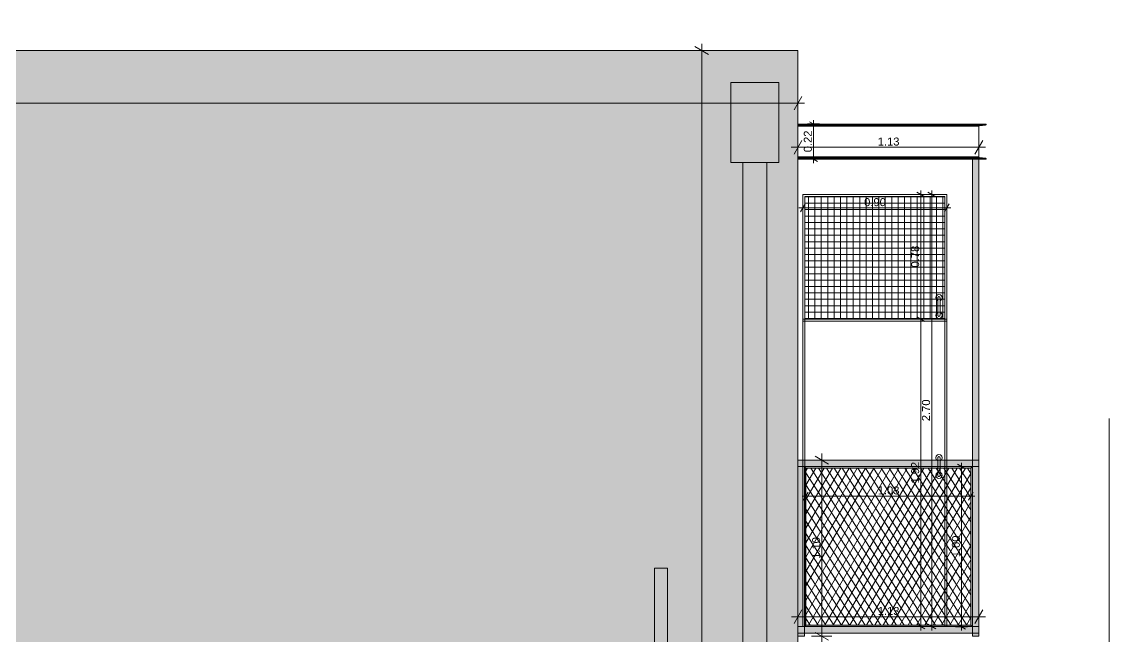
# Model space of a CAD drawing. Header units: millimetres. Extents: x 475616349 to 476941521, y 4620115302 to 4621446928.
# Drawn here: x 476674379 to 476681173, y 4620482381 to 4620486220 of the extents above; entities that cross this region are included whole.
import ezdxf

# ---------------------------------------------------------------- set-up
doc = ezdxf.new("R2010")
doc.units = ezdxf.units.MM
doc.header["$MEASUREMENT"] = 0
for name, color, linetype, lineweight in [('0_Pen_No__250_Pen_No__255', 255, 'Continuous', 0), ('0_Pen_No__250_Pen_No__7', 7, 'Continuous', 0), ('New_2D Drafting - General_Pen_No__250', 7, 'Continuous', 0), ('New_2D Drafting - General_Pen_No__30_Pen_No__9_Pen_No__9_Pen_No__255', 255, 'Continuous', 0), ('New_2D Drafting - General_Pen_No__30_Pen_No__9_Pen_No__9_Pen_No__7', 7, 'Continuous', 0), ('New_2D Drafting - General_Pen_No__4', 7, 'Continuous', 0), ('New_2D Drafting - General_Pen_No__7', 7, 'Continuous', 0), ('New_Structural - Bearing_Pen_No__250', 7, 'Continuous', 0), ('New_Structural - Bearing_Pen_No__6', 6, 'Continuous', 0), ('New_zoma_Pen_No__4', 7, 'Continuous', 0), ('New_zoma_Pen_No__5', 5, 'Continuous', 0), ('New_zoma_Pen_No__7', 7, 'Continuous', 0), ('Structural - Bearing_Pen_No__7', 7, 'Continuous', 0), ('zoma_Pen_No__142', 142, 'Continuous', 0)]:
    doc.layers.add(name, color=color, linetype=linetype, lineweight=lineweight)
doc.layers.add('New_2D Drafting - General_Pen_No__254', color=7, linetype='Continuous', lineweight=0, true_color=0xcccccc)
doc.layers.add('New_2D Drafting - General_Pen_No__30_Pen_No__9_Pen_No__9_Pen_No__254', color=7, linetype='Continuous', lineweight=0, true_color=0xcccccc)
doc.layers.add('New_zoma', color=7, linetype='Continuous')
doc.layers.add('zoma', color=7, linetype='Continuous')
doc.styles.add('GENERATED_STYLE_1', font='arial.ttf')
doc.styles.add('GENERATED_STYLE_2', font='arial.ttf')
doc.dimstyles.new('GENERATED_STYLE__1', dxfattribs={"dimtxt": 200, "dimasz": 64.421331, "dimexe": 0.18, "dimexo": 3, "dimgap": 0.09, "dimtad": 1, "dimtih": 1, "dimtoh": 1, "dimlfac": 0.001, "dimzin": 0, "dimdsep": 46, "dimtxsty": 'GENERATED_STYLE_2', "dimblk": 'ARROWHEAD_2', "dimblk1": 'ARROWHEAD_2', "dimblk2": 'ARROWHEAD_2', "dimcen": 0.09, "dimclrd": 142, "dimclre": 142, "dimclrt": 142, "dimadec": 0, "dimazin": 0, "dimtfac": 1, "dimtdec": 4, "dimtmove": 0, "dimatfit": 3, "dimfxl": 1, "dimtolj": 1, "dimtzin": 0, "dimarcsym": 0})
doc.dimstyles.new('GENERATED_STYLE__18', dxfattribs={"dimtxt": 100, "dimasz": 64.421331, "dimexe": 0.18, "dimexo": 3, "dimgap": 0.09, "dimtad": 1, "dimtih": 1, "dimtoh": 1, "dimlfac": 0.001, "dimzin": 0, "dimdsep": 46, "dimtxsty": 'GENERATED_STYLE_1', "dimblk": 'ARROWHEAD_2', "dimblk1": 'ARROWHEAD_2', "dimblk2": 'ARROWHEAD_2', "dimcen": 0.09, "dimclrd": 7, "dimclre": 7, "dimclrt": 7, "dimadec": 0, "dimazin": 0, "dimtfac": 1, "dimtdec": 4, "dimtmove": 0, "dimatfit": 3, "dimfxl": 1, "dimtolj": 1, "dimtzin": 0, "dimarcsym": 0})
doc.dimstyles.new('GENERATED_STYLE__19', dxfattribs={"dimtxt": 100, "dimasz": 64.421331, "dimexe": 0.18, "dimexo": 3, "dimgap": 0.09, "dimtad": 1, "dimlfac": 0.001, "dimzin": 0, "dimdsep": 46, "dimtxsty": 'GENERATED_STYLE_1', "dimblk": 'ARROWHEAD_2', "dimblk1": 'ARROWHEAD_2', "dimblk2": 'ARROWHEAD_2', "dimcen": 0.09, "dimclrd": 7, "dimclre": 7, "dimclrt": 7, "dimadec": 0, "dimazin": 0, "dimtfac": 1, "dimtdec": 4, "dimtmove": 0, "dimatfit": 3, "dimfxl": 1, "dimtolj": 1, "dimtzin": 0, "dimarcsym": 0})
doc.dimstyles.new('GENERATED_STYLE__20', dxfattribs={"dimtxt": 50, "dimasz": 38, "dimexe": 0.18, "dimexo": 3, "dimgap": 0.09, "dimtad": 1, "dimlfac": 0.001, "dimzin": 0, "dimdsep": 46, "dimtxsty": 'GENERATED_STYLE_1', "dimblk": 'ARROWHEAD_2', "dimblk1": 'ARROWHEAD_2', "dimblk2": 'ARROWHEAD_2', "dimcen": 0.09, "dimclrd": 7, "dimclre": 7, "dimclrt": 7, "dimadec": 0, "dimazin": 0, "dimtfac": 1, "dimtdec": 4, "dimtmove": 0, "dimatfit": 3, "dimfxl": 1, "dimtolj": 1, "dimtzin": 0, "dimarcsym": 0})
doc.dimstyles.new('GENERATED_STYLE__22', dxfattribs={"dimtxt": 50, "dimasz": 64.421331, "dimexe": 0.18, "dimexo": 3, "dimgap": 0.09, "dimtad": 1, "dimtih": 1, "dimtoh": 1, "dimlfac": 0.001, "dimzin": 0, "dimdsep": 46, "dimtxsty": 'GENERATED_STYLE_1', "dimblk": 'ARROWHEAD_2', "dimblk1": 'ARROWHEAD_2', "dimblk2": 'ARROWHEAD_2', "dimcen": 0.09, "dimclrd": 7, "dimclre": 7, "dimclrt": 7, "dimadec": 0, "dimazin": 0, "dimtfac": 1, "dimtdec": 4, "dimtmove": 0, "dimatfit": 3, "dimfxl": 1, "dimtolj": 1, "dimtzin": 0, "dimarcsym": 0})
doc.dimstyles.new('GENERATED_STYLE__23', dxfattribs={"dimtxt": 30.000001, "dimasz": 64.421331, "dimexe": 0.18, "dimexo": 3, "dimgap": 0.09, "dimtad": 1, "dimtih": 1, "dimtoh": 1, "dimlfac": 0.001, "dimzin": 0, "dimdsep": 46, "dimtxsty": 'GENERATED_STYLE_1', "dimblk": 'ARROWHEAD_2', "dimblk1": 'ARROWHEAD_2', "dimblk2": 'ARROWHEAD_2', "dimcen": 0.09, "dimclrd": 5, "dimclre": 5, "dimclrt": 5, "dimadec": 0, "dimazin": 0, "dimtfac": 1, "dimtdec": 4, "dimtmove": 0, "dimatfit": 3, "dimfxl": 1, "dimtolj": 1, "dimtzin": 0, "dimarcsym": 0})
doc.dimstyles.new('GENERATED_STYLE__24', dxfattribs={"dimtxt": 50, "dimasz": 64.421331, "dimexe": 0.18, "dimexo": 3, "dimgap": 0.09, "dimtad": 1, "dimlfac": 0.001, "dimzin": 0, "dimdsep": 46, "dimtxsty": 'GENERATED_STYLE_1', "dimblk": 'ARROWHEAD_2', "dimblk1": 'ARROWHEAD_2', "dimblk2": 'ARROWHEAD_2', "dimcen": 0.09, "dimclrd": 7, "dimclre": 7, "dimclrt": 7, "dimadec": 0, "dimazin": 0, "dimtfac": 1, "dimtdec": 4, "dimtmove": 0, "dimatfit": 3, "dimfxl": 1, "dimtolj": 1, "dimtzin": 0, "dimarcsym": 0})
doc.dimstyles.new('GENERATED_STYLE__26', dxfattribs={"dimtxt": 50, "dimasz": 38, "dimexe": 0.18, "dimexo": 3, "dimgap": 0.09, "dimtad": 1, "dimtih": 1, "dimtoh": 1, "dimlfac": 0.001, "dimzin": 0, "dimdsep": 46, "dimtxsty": 'GENERATED_STYLE_1', "dimblk": 'ARROWHEAD_2', "dimblk1": 'ARROWHEAD_2', "dimblk2": 'ARROWHEAD_2', "dimcen": 0.09, "dimclrd": 7, "dimclre": 7, "dimclrt": 7, "dimadec": 0, "dimazin": 0, "dimtfac": 1, "dimtdec": 4, "dimtmove": 0, "dimatfit": 3, "dimfxl": 1, "dimtolj": 1, "dimtzin": 0, "dimarcsym": 0})

# ---------------------------------------------------------------- blocks, each defined once
blk = doc.blocks.new('*D191', base_point=(476577134.1, 4620325125.7))
at = {"layer": 'zoma_Pen_No__142', "color": 142, "linetype": 'Continuous', "lineweight": 0, "transparency": 16777216}
for p, q in [((476678733.9, 4620468749), (476678782.9, 4620468833.8)), ((476678758.4, 4620468855), (476678758.4, 4620468727.8)), ((476679133.9, 4620468749), (476679182.9, 4620468833.8)), ((476679158.4, 4620468855), (476679158.4, 4620468727.8)), ((476679158.4, 4620468791.4), (476678758.4, 4620468791.4)), ((476679199.8, 4620468791.4), (476679158.4, 4620468791.4))]:
    blk.add_line(p, q, dxfattribs=at)
at = {"layer": 'zoma_Pen_No__142', "color": 142, "lineweight": 0, "transparency": 16777216, "insert": (476679182.9, 4620468831.4), "char_height": 200, "attachment_point": 7, "style": 'GENERATED_STYLE_2'}
blk.add_mtext('\\A1;{\\pql;\\fArial CYR|b0|i0|c204|p34;0.40}', dxfattribs=at)
blk = doc.blocks.new('ARROWHEAD_2')
at = {"color": 0, "linetype": 'Continuous', "lineweight": 0}
for p, q in [((0, 0), (-1, 0)), ((-0.38, -0.66), (0.38, 0.66))]:
    blk.add_line(p, q, dxfattribs=at)
blk = doc.blocks.new('*D192', base_point=(476577134.1, 4620325125.7))
at = {"layer": 'zoma_Pen_No__142', "color": 142, "linetype": 'Continuous', "lineweight": 0, "transparency": 16777216}
for p, q in [((476672234.1, 4620468749), (476672283, 4620468833.8)), ((476672258.5, 4620468855), (476672258.5, 4620468727.8)), ((476678733.9, 4620468749), (476678782.9, 4620468833.8)), ((476678758.4, 4620468855), (476678758.4, 4620468727.8)), ((476678758.4, 4620468791.4), (476672258.5, 4620468791.4))]:
    blk.add_line(p, q, dxfattribs=at)
at = {"layer": 'zoma_Pen_No__142', "color": 142, "lineweight": 0, "transparency": 16777216, "char_height": 200, "attachment_point": 7, "style": 'GENERATED_STYLE_2'}
for s, insert in [('\\A1;{\\pql;\\fArial CYR|b0|i0|c204|p34;0.40}', (476672283, 4620468831.4)), ('\\A1;{\\pql;\\fArial CYR|b0|i0|c204|p34;6.50}', (476675242.4, 4620468831.4))]:
    blk.add_mtext(s, dxfattribs=dict(at, insert=insert))
blk = doc.blocks.new('*D1093', base_point=(476577134.1, 4620325125.7))
at = {"layer": 'New_zoma_Pen_No__4', "color": 7, "linetype": 'Continuous', "lineweight": 0, "transparency": 16777216}
for p, q in [((476678669.2, 4620486016), (476678584.5, 4620486064.9)), ((476678626.9, 4620486040.5), (476678626.9, 4620486081.9)), ((476678690.4, 4620486040.5), (476678563.3, 4620486040.5)), ((476678626.9, 4620472840.9), (476678626.9, 4620486040.5)), ((476678690.4, 4620472840.9), (476678563.3, 4620472840.9)), ((476678584.5, 4620472865.3), (476678669.2, 4620472816.4))]:
    blk.add_line(p, q, dxfattribs=at)
at = {"layer": 'New_zoma_Pen_No__7', "color": 7, "lineweight": 0, "transparency": 16777216, "insert": (476678606.9, 4620479269.7), "char_height": 100, "attachment_point": 7, "rotation": 90, "style": 'GENERATED_STYLE_1'}
blk.add_mtext('\\A1;{\\pql;\\fArial|b0|i0|c0|p34;13.20}', dxfattribs=at)
blk = doc.blocks.new('*D1094', base_point=(476577134.1, 4620325125.7))
at = {"layer": 'New_zoma_Pen_No__4', "color": 7, "linetype": 'Continuous', "lineweight": 0, "transparency": 16777216}
for p, q in [((476661412.8, 4620485753.3), (476661363.9, 4620485668.6)), ((476661388.3, 4620485647.4), (476661388.3, 4620485774.5)), ((476679203.9, 4620485668.6), (476679252.9, 4620485753.3)), ((476679228.4, 4620485647.4), (476679228.4, 4620485774.5)), ((476661346.9, 4620485711), (476661388.3, 4620485711)), ((476661388.3, 4620485711), (476679228.4, 4620485711)), ((476679228.4, 4620485711), (476679269.8, 4620485711))]:
    blk.add_line(p, q, dxfattribs=at)
at = {"layer": 'New_zoma_Pen_No__7', "color": 7, "lineweight": 0, "transparency": 16777216, "insert": (476670137.4, 4620485731), "char_height": 100, "attachment_point": 7, "style": 'GENERATED_STYLE_1'}
blk.add_mtext('\\A1;{\\pql;\\fArial|b0|i0|c0|p34;17.84}', dxfattribs=at)
blk = doc.blocks.new('*D1095', base_point=(476577134.1, 4620325125.7))
at = {"layer": 'New_zoma_Pen_No__4', "color": 7, "linetype": 'Continuous', "lineweight": 0, "transparency": 16777216}
for p, q in [((476679252.9, 4620485477.9), (476679203.9, 4620485393.1)), ((476679228.4, 4620485371.9), (476679228.4, 4620485499)), ((476680333.7, 4620485393.1), (476680382.6, 4620485477.9)), ((476680358.2, 4620485371.9), (476680358.2, 4620485499)), ((476679186.9, 4620485435.5), (476679228.4, 4620485435.5)), ((476679228.4, 4620485435.5), (476680358.2, 4620485435.5)), ((476680358.2, 4620485435.5), (476680399.6, 4620485435.5))]:
    blk.add_line(p, q, dxfattribs=at)
at = {"layer": 'New_zoma_Pen_No__7', "color": 7, "lineweight": 0, "transparency": 16777216, "insert": (476679726.8, 4620485445.5), "char_height": 50, "attachment_point": 7, "style": 'GENERATED_STYLE_1'}
blk.add_mtext('\\A1;{\\pql;\\fArial|b0|i0|c0|p34;1.13}', dxfattribs=at)
blk = doc.blocks.new('*D1096', base_point=(476577134.1, 4620325125.7))
at = {"layer": 'New_zoma_Pen_No__4', "color": 7, "linetype": 'Continuous', "lineweight": 0, "transparency": 16777216}
for p, q in [((476679253, 4620480375.4), (476679204.1, 4620480290.6)), ((476679228.5, 4620480269.4), (476679228.5, 4620480396.5)), ((476680333.7, 4620480290.6), (476680382.6, 4620480375.4)), ((476680358.2, 4620480269.4), (476680358.2, 4620480396.5)), ((476679187.1, 4620480333), (476679228.5, 4620480333)), ((476679228.5, 4620480333), (476680358.2, 4620480333)), ((476680358.2, 4620480333), (476680399.6, 4620480333))]:
    blk.add_line(p, q, dxfattribs=at)
at = {"layer": 'New_zoma_Pen_No__7', "color": 7, "lineweight": 0, "transparency": 16777216, "insert": (476679660.3, 4620480353), "char_height": 100, "attachment_point": 7, "style": 'GENERATED_STYLE_1'}
blk.add_mtext('\\A1;{\\pql;\\fArial|b0|i0|c0|p34;1.13}', dxfattribs=at)
blk = doc.blocks.new('*D1097', base_point=(476577134.1, 4620325125.7))
at = {"layer": 'New_zoma_Pen_No__5', "color": 5, "linetype": 'Continuous', "lineweight": 0, "transparency": 16777216}
for p, q in [((476679253, 4620477175.4), (476679204.1, 4620477090.6)), ((476679228.5, 4620477069.4), (476679228.5, 4620477196.5)), ((476680333.7, 4620477090.6), (476680382.6, 4620477175.4)), ((476680358.2, 4620477069.4), (476680358.2, 4620477196.5)), ((476679187.1, 4620477133), (476679228.5, 4620477133)), ((476679228.5, 4620477133), (476680358.2, 4620477133)), ((476680358.2, 4620477133), (476680399.6, 4620477133))]:
    blk.add_line(p, q, dxfattribs=at)
at = {"layer": 'New_zoma_Pen_No__5', "color": 5, "lineweight": 0, "transparency": 16777216, "insert": (476679753.4, 4620477139), "char_height": 30, "attachment_point": 7, "style": 'GENERATED_STYLE_1'}
blk.add_mtext('\\A1;{\\pql;\\fArial|b0|i0|c0|p34;1.13}', dxfattribs=at)
blk = doc.blocks.new('*D1145', base_point=(476577134.1, 4620325125.7))
at = {"layer": 'New_zoma_Pen_No__4', "color": 7, "linetype": 'Continuous', "lineweight": 0, "transparency": 16777216}
for p, q in [((476679233.9, 4620485057), (476679258.4, 4620485057)), ((476679272.8, 4620485082), (476679243.9, 4620485032)), ((476679258.4, 4620485019.5), (476679258.4, 4620485094.5)), ((476679258.4, 4620485057), (476680158.4, 4620485057)), ((476680143.9, 4620485032), (476680172.8, 4620485082)), ((476680158.4, 4620485019.5), (476680158.4, 4620485094.5)), ((476680158.4, 4620485057), (476680182.8, 4620485057))]:
    blk.add_line(p, q, dxfattribs=at)
at = {"layer": 'New_zoma_Pen_No__7', "color": 7, "lineweight": 0, "transparency": 16777216, "insert": (476679641.9, 4620485067), "char_height": 50, "attachment_point": 7, "style": 'GENERATED_STYLE_1'}
blk.add_mtext('\\A1;{\\pql;\\fArial|b0|i0|c0|p34;0.90}', dxfattribs=at)
blk = doc.blocks.new('*D1146', base_point=(476577134.1, 4620325125.7))
at = {"layer": 'New_zoma_Pen_No__4', "color": 7, "linetype": 'Continuous', "lineweight": 0, "transparency": 16777216}
for p, q in [((476680101.7, 4620485140.9), (476680026.7, 4620485140.9)), ((476680089.2, 4620485126.4), (476680039.2, 4620485155.3)), ((476680064.2, 4620485140.9), (476680064.2, 4620485165.3)), ((476680064.2, 4620482440.9), (476680064.2, 4620485140.9)), ((476680039.2, 4620482455.3), (476680089.2, 4620482426.4)), ((476680101.7, 4620482440.9), (476680026.7, 4620482440.9)), ((476680064.2, 4620482416.4), (476680064.2, 4620482440.9))]:
    blk.add_line(p, q, dxfattribs=at)
at = {"layer": 'New_zoma_Pen_No__7', "color": 7, "lineweight": 0, "transparency": 16777216, "insert": (476680054.2, 4620483724.3), "char_height": 50, "attachment_point": 7, "rotation": 90, "style": 'GENERATED_STYLE_1'}
blk.add_mtext('\\A1;{\\pql;\\fArial|b0|i0|c0|p34;2.70}', dxfattribs=at)
blk = doc.blocks.new('*D1147', base_point=(476577134.1, 4620325125.7))
at = {"layer": 'New_zoma_Pen_No__4', "color": 7, "linetype": 'Continuous', "lineweight": 0, "transparency": 16777216}
for p, q in [((476680033.8, 4620484360.9), (476679958.8, 4620484360.9)), ((476679971.3, 4620484375.3), (476680021.3, 4620484346.4)), ((476679996.3, 4620482440.9), (476679996.3, 4620484360.9)), ((476679971.3, 4620482455.3), (476680021.3, 4620482426.4)), ((476680033.8, 4620482440.9), (476679958.8, 4620482440.9)), ((476679996.3, 4620482416.4), (476679996.3, 4620482440.9))]:
    blk.add_line(p, q, dxfattribs=at)
at = {"layer": 'New_zoma_Pen_No__7', "color": 7, "lineweight": 0, "transparency": 16777216, "insert": (476679986.3, 4620483334.3), "char_height": 50, "attachment_point": 7, "rotation": 90, "style": 'GENERATED_STYLE_1'}
blk.add_mtext('\\A1;{\\pql;\\fArial|b0|i0|c0|p34;1.92}', dxfattribs=at)
blk = doc.blocks.new('*D1148', base_point=(476577134.1, 4620325125.7))
at = {"layer": 'New_zoma_Pen_No__4', "color": 7, "linetype": 'Continuous', "lineweight": 0, "transparency": 16777216}
for p, q in [((476680033.8, 4620485140.9), (476679958.8, 4620485140.9)), ((476680021.3, 4620485126.4), (476679971.3, 4620485155.3)), ((476679996.3, 4620485140.9), (476679996.3, 4620485165.3)), ((476679996.3, 4620484360.9), (476679996.3, 4620485140.9)), ((476680033.8, 4620484360.9), (476679958.8, 4620484360.9)), ((476679971.3, 4620484375.3), (476680021.3, 4620484346.4))]:
    blk.add_line(p, q, dxfattribs=at)
at = {"layer": 'New_zoma_Pen_No__7', "color": 7, "lineweight": 0, "transparency": 16777216, "insert": (476679986.3, 4620484684.3), "char_height": 50, "attachment_point": 7, "rotation": 90, "style": 'GENERATED_STYLE_1'}
blk.add_mtext('\\A1;{\\pql;\\fArial|b0|i0|c0|p34;0.78}', dxfattribs=at)
blk = doc.blocks.new('*D1149', base_point=(476577134.1, 4620325125.7))
at = {"layer": 'New_zoma_Pen_No__4', "color": 7, "linetype": 'Continuous', "lineweight": 0, "transparency": 16777216}
for p, q in [((476679293, 4620483281.2), (476679264.1, 4620483231.2)), ((476679278.5, 4620483218.7), (476679278.5, 4620483293.7)), ((476680293.7, 4620483231.2), (476680322.6, 4620483281.2)), ((476680308.2, 4620483218.7), (476680308.2, 4620483293.7)), ((476679254.1, 4620483256.2), (476679278.5, 4620483256.2)), ((476679278.5, 4620483256.2), (476680308.2, 4620483256.2)), ((476680308.2, 4620483256.2), (476680332.6, 4620483256.2))]:
    blk.add_line(p, q, dxfattribs=at)
at = {"layer": 'New_zoma_Pen_No__7', "color": 7, "lineweight": 0, "transparency": 16777216, "insert": (476679726.8, 4620483266.2), "char_height": 50, "attachment_point": 7, "style": 'GENERATED_STYLE_1'}
blk.add_mtext('\\A1;{\\pql;\\fArial|b0|i0|c0|p34;1.03}', dxfattribs=at)
blk = doc.blocks.new('*D1150', base_point=(476577134.1, 4620325125.7))
at = {"layer": 'New_zoma_Pen_No__4', "color": 7, "linetype": 'Continuous', "lineweight": 0, "transparency": 16777216}
for p, q in [((476680213.3, 4620483440.5), (476680288.3, 4620483440.5)), ((476680275.8, 4620483426.1), (476680225.8, 4620483454.9)), ((476680250.8, 4620483440.5), (476680250.4, 4620482440.5)), ((476680250.8, 4620483464.9), (476680250.8, 4620483440.5)), ((476680225.4, 4620482454.9), (476680275.4, 4620482426.1)), ((476680212.9, 4620482440.5), (476680287.9, 4620482440.5)), ((476680250.4, 4620482440.5), (476680250.4, 4620482416))]:
    blk.add_line(p, q, dxfattribs=at)
at = {"layer": 'New_zoma_Pen_No__7', "color": 7, "lineweight": 0, "transparency": 16777216, "insert": (476680240.6, 4620482874), "char_height": 50, "attachment_point": 7, "rotation": 89.97886, "style": 'GENERATED_STYLE_1'}
blk.add_mtext('\\A1;{\\pql;\\fArial|b0|i0|c0|p34;1.00}', dxfattribs=at)
blk = doc.blocks.new('*D1151', base_point=(476577134.1, 4620325125.7))
at = {"layer": 'New_zoma_Pen_No__4', "color": 7, "linetype": 'Continuous', "lineweight": 0, "transparency": 16777216}
for p, q in [((476679363.2, 4620485580.9), (476679288.2, 4620485580.9)), ((476679350.7, 4620485566.4), (476679300.7, 4620485595.3)), ((476679325.7, 4620485580.9), (476679325.7, 4620485605.3)), ((476679325.7, 4620485360.9), (476679325.7, 4620485580.9)), ((476679300.7, 4620485375.3), (476679350.7, 4620485346.4)), ((476679363.2, 4620485360.9), (476679288.2, 4620485360.9)), ((476679325.7, 4620485336.4), (476679325.7, 4620485360.9))]:
    blk.add_line(p, q, dxfattribs=at)
at = {"layer": 'New_zoma_Pen_No__7', "color": 7, "lineweight": 0, "transparency": 16777216, "insert": (476679315.7, 4620485404.3), "char_height": 50, "attachment_point": 7, "rotation": 90, "style": 'GENERATED_STYLE_1'}
blk.add_mtext('\\A1;{\\pql;\\fArial|b0|i0|c0|p34;0.22}', dxfattribs=at)
blk = doc.blocks.new('*D1152', base_point=(476577134.1, 4620325125.7))
at = {"layer": 'New_zoma_Pen_No__4', "color": 7, "linetype": 'Continuous', "lineweight": 0, "transparency": 16777216}
for p, q in [((476679419.8, 4620482356.4), (476679335.1, 4620482405.3)), ((476679377.4, 4620482380.9), (476679377.4, 4620482422.3)), ((476679441, 4620482380.9), (476679313.9, 4620482380.9)), ((476679377.4, 4620482160.9), (476679377.4, 4620482380.9)), ((476679335.1, 4620482185.3), (476679419.8, 4620482136.4)), ((476679441, 4620482160.9), (476679313.9, 4620482160.9)), ((476679377.4, 4620482119.4), (476679377.4, 4620482160.9))]:
    blk.add_line(p, q, dxfattribs=at)
at = {"layer": 'New_zoma_Pen_No__7', "color": 7, "lineweight": 0, "transparency": 16777216, "insert": (476679367.4, 4620482204.3), "char_height": 50, "attachment_point": 7, "rotation": 90, "style": 'GENERATED_STYLE_1'}
blk.add_mtext('\\A1;{\\pql;\\fArial|b0|i0|c0|p34;0.22}', dxfattribs=at)
blk = doc.blocks.new('*D2261', base_point=(476577134.1, 4620325125.7))
at = {"layer": 'New_zoma_Pen_No__4', "color": 7, "linetype": 'Continuous', "lineweight": 0, "transparency": 16777216}
for p, q in [((476679441, 4620483480.9), (476679313.9, 4620483480.9)), ((476679419.8, 4620483456.4), (476679335.1, 4620483505.3)), ((476679377.4, 4620483480.9), (476679377.4, 4620483522.3)), ((476679377.4, 4620482380.9), (476679377.4, 4620483480.9)), ((476679335.1, 4620482405.3), (476679419.8, 4620482356.4)), ((476679441, 4620482380.9), (476679313.9, 4620482380.9)), ((476679377.4, 4620482339.4), (476679377.4, 4620482380.9))]:
    blk.add_line(p, q, dxfattribs=at)
at = {"layer": 'New_zoma_Pen_No__7', "color": 7, "lineweight": 0, "transparency": 16777216, "insert": (476679367.4, 4620482864.3), "char_height": 50, "attachment_point": 7, "rotation": 90, "style": 'GENERATED_STYLE_1'}
blk.add_mtext('\\A1;{\\pql;\\fArial|b0|i0|c0|p34;1.10}', dxfattribs=at)
blk = doc.blocks.new('*D2262', base_point=(476577134.1, 4620325125.7))
at = {"layer": 'New_zoma_Pen_No__4', "color": 7, "linetype": 'Continuous', "lineweight": 0, "transparency": 16777216}
for p, q in [((476679253, 4620482545.4), (476679204.1, 4620482460.7)), ((476679228.5, 4620482439.5), (476679228.5, 4620482566.6)), ((476680333.7, 4620482460.7), (476680382.6, 4620482545.4)), ((476680358.2, 4620482439.5), (476680358.2, 4620482566.6)), ((476679187.1, 4620482503), (476679228.5, 4620482503)), ((476679228.5, 4620482503), (476680358.2, 4620482503)), ((476680358.2, 4620482503), (476680399.6, 4620482503))]:
    blk.add_line(p, q, dxfattribs=at)
at = {"layer": 'New_zoma_Pen_No__7', "color": 7, "lineweight": 0, "transparency": 16777216, "insert": (476679726.8, 4620482513), "char_height": 50, "attachment_point": 7, "style": 'GENERATED_STYLE_1'}
blk.add_mtext('\\A1;{\\pql;\\fArial|b0|i0|c0|p34;1.13}', dxfattribs=at)

msp = doc.modelspace()

# ---------------------------------------------------------------- hatches: boundary and pattern name
at = {"layer": '0_Pen_No__250_Pen_No__255', "linetype": 'Continuous', "lineweight": 0, "true_color": 0x3f3f3f}
msp.add_hatch(color=250, dxfattribs=at).paths.add_polyline_path([(476678413.19, 4620470653.436), (476678412.865, 4620482806.065), (476678332.865, 4620482806.065), (476678332.865, 4620482703.664), (476678332.865, 4620470653.436)])
at = {"layer": 'New_2D Drafting - General_Pen_No__254', "linetype": 'Continuous', "lineweight": 0, "true_color": 0xcccccc}
h = msp.add_hatch(dxfattribs=at)
h.set_pattern_fill('GRID_100X100', color=254, style=0, pattern_type=2)
h.set_pattern_definition([(0, (476577134.07, 4620325125.74), (0, 40), []), (90, (476577134.07, 4620325125.74), (-40, 0), [])])
h.paths.add_polyline_path([(476679270.382, 4620484360.86), (476680146.381, 4620484360.86), (476680146.381, 4620485128.859), (476679270.382, 4620485128.859)])
at = {"layer": 'New_2D Drafting - General_Pen_No__30_Pen_No__9_Pen_No__9_Pen_No__254', "linetype": 'Continuous', "lineweight": 0, "true_color": 0xcccccc}
h = msp.add_hatch(dxfattribs=at)
h.set_pattern_fill('BRICK___RUNNING_BOND', color=254, style=0, pattern_type=2)
h.set_pattern_definition([(180, (476668558.68, 4620481050.07), (0, 66.64), []), (90, (476668558.68, 4620481050.07), (244.8, 0), [66.64, -66.64]), (90, (476668436.28, 4620481116.7), (244.8, 0), [66.64, -66.64])])
h.paths.add_polyline_path([(476661388.326, 4620485580.856), (476661388.319, 4620475470.855), (476661458.723, 4620475470.855), (476661458.723, 4620472841.511), (476661463.277, 4620472840.855), (476679158.384, 4620472840.855), (476679228.383, 4620472840.855), (476679228.383, 4620476040.844), (476679228.383, 4620486040.451), (476661388.326, 4620486040.447)])
h.paths.add_polyline_path([(476670258.087, 4620478540.855), (476671858.52, 4620478540.855), (476671858.52, 4620476940.855), (476670258.087, 4620476940.855)], flags=0)
h.paths.add_polyline_path([(476670258.52, 4620483340.854), (476671858.52, 4620483340.854), (476671858.52, 4620484940.854), (476670258.52, 4620484940.854)], flags=0)
h.paths.add_polyline_path([(476671858.953, 4620480140.855), (476670258.52, 4620480140.855), (476670258.52, 4620481740.855), (476671858.953, 4620481740.855)], flags=0)
h.paths.add_polyline_path([(476671858.52, 4620473740.854), (476671858.52, 4620475340.855), (476670258.52, 4620475340.855), (476670258.52, 4620473740.854)], flags=0)
at = {"layer": 'New_2D Drafting - General_Pen_No__30_Pen_No__9_Pen_No__9_Pen_No__255', "linetype": 'Continuous', "lineweight": 0}
for points in [[(476678808.395, 4620485340.881), (476679108.395, 4620485340.881), (476679108.395, 4620485840.881), (476678808.395, 4620485840.881)], [(476679033.395, 4620470556.955), (476678883.395, 4620470578.571), (476678883.395, 4620485340.881), (476679033.395, 4620485340.881)], [(476680358.346, 4620485360.86), (476680358.347, 4620482440.859), (476680318.347, 4620482440.859), (476680318.346, 4620485360.86)], [(476679228.541, 4620483480.861), (476679228.541, 4620483440.861), (476680358.172, 4620483440.861), (476680358.172, 4620483480.861)], [(476679228.541, 4620482380.86), (476679268.547, 4620482380.86), (476679268.547, 4620483440.861), (476679228.541, 4620483440.861)], [(476679278.547, 4620482450.86), (476679268.547, 4620482440.86), (476679268.547, 4620483440.861), (476679278.547, 4620483430.861)], [(476679278.547, 4620483430.861), (476679268.547, 4620483440.861), (476680318.165, 4620483440.861), (476680308.165, 4620483430.861)], [(476680318.165, 4620482440.86), (476680308.165, 4620482450.86), (476680308.165, 4620483430.861), (476680318.165, 4620483440.861)], [(476680318.165, 4620482380.86), (476680358.172, 4620482380.86), (476680358.172, 4620483440.861), (476680318.165, 4620483440.861)], [(476679228.541, 4620482440.86), (476679228.541, 4620482400.86), (476680358.172, 4620482400.86), (476680358.172, 4620482440.86)], [(476679268.179, 4620482440.86), (476679278.179, 4620482450.86), (476680308.165, 4620482450.86), (476680318.165, 4620482440.86)]]:
    msp.add_hatch(color=255, dxfattribs=at).paths.add_polyline_path(points)
at = {"layer": 'New_2D Drafting - General_Pen_No__7', "linetype": 'Continuous', "lineweight": 0}
h = msp.add_hatch(dxfattribs=at)
h.set_pattern_fill('BATT_INSULATION', style=0, pattern_type=2)
h.set_pattern_definition([(60, (476577134.07, 4620325125.74), (-38.971143, 22.5), []), (122.833095, (476577134.07, 4620325125.74), (36.80608, 18.75), [])])
h.paths.add_polyline_path([(476680308.165, 4620483430.861), (476679278.547, 4620483430.861), (476679278.547, 4620482450.86), (476680308.165, 4620482450.86)])

# ---------------------------------------------------------------- linework, layer by layer
at = {"layer": '0_Pen_No__250_Pen_No__7', "color": 7, "linetype": 'Continuous', "lineweight": 0, "flags": 128}
msp.add_lwpolyline([(476678413.19, 4620470653.436), (476678412.865, 4620482806.065), (476678332.865, 4620482806.065), (476678332.865, 4620482703.664), (476678332.865, 4620470653.436)], close=True, dxfattribs=at)
at = {"layer": 'New_2D Drafting - General_Pen_No__250', "color": 7, "linetype": 'Continuous', "lineweight": 0, "flags": 128}
msp.add_lwpolyline([(476679270.382, 4620484360.86), (476680146.381, 4620484360.86), (476680146.381, 4620485128.859), (476679270.382, 4620485128.859)], close=True, dxfattribs=at)
at = {"layer": 'New_2D Drafting - General_Pen_No__30_Pen_No__9_Pen_No__9_Pen_No__7', "color": 7, "linetype": 'Continuous', "lineweight": 0, "flags": 128}
for points in [[(476661388.326, 4620485580.856), (476661388.319, 4620475470.855), (476661458.723, 4620475470.855), (476661458.723, 4620472841.511), (476661463.277, 4620472840.855), (476679158.384, 4620472840.855), (476679228.383, 4620472840.855), (476679228.383, 4620476040.844), (476679228.383, 4620486040.451), (476661388.326, 4620486040.447)], [(476678808.395, 4620485340.881), (476679108.395, 4620485340.881), (476679108.395, 4620485840.881), (476678808.395, 4620485840.881)], [(476679033.395, 4620470556.955), (476678883.395, 4620470578.571), (476678883.395, 4620485340.881), (476679033.395, 4620485340.881)], [(476680358.346, 4620485360.86), (476680358.347, 4620482440.859), (476680318.347, 4620482440.859), (476680318.346, 4620485360.86)], [(476679228.541, 4620483480.861), (476679228.541, 4620483440.861), (476680358.172, 4620483440.861), (476680358.172, 4620483480.861)], [(476679228.541, 4620482380.86), (476679268.547, 4620482380.86), (476679268.547, 4620483440.861), (476679228.541, 4620483440.861)], [(476679278.547, 4620482450.86), (476679268.547, 4620482440.86), (476679268.547, 4620483440.861), (476679278.547, 4620483430.861)], [(476679278.547, 4620483430.861), (476679268.547, 4620483440.861), (476680318.165, 4620483440.861), (476680308.165, 4620483430.861)], [(476680318.165, 4620482440.86), (476680308.165, 4620482450.86), (476680308.165, 4620483430.861), (476680318.165, 4620483440.861)], [(476680318.165, 4620482380.86), (476680358.172, 4620482380.86), (476680358.172, 4620483440.861), (476680318.165, 4620483440.861)], [(476679228.541, 4620482440.86), (476679228.541, 4620482400.86), (476680358.172, 4620482400.86), (476680358.172, 4620482440.86)], [(476679268.179, 4620482440.86), (476679278.179, 4620482450.86), (476680308.165, 4620482450.86), (476680318.165, 4620482440.86)]]:
    msp.add_lwpolyline(points, close=True, dxfattribs=at)
at = {"layer": 'New_2D Drafting - General_Pen_No__4', "color": 7, "linetype": 'Continuous', "lineweight": 0, "flags": 128}
msp.add_lwpolyline([(476680308.165, 4620483430.861), (476679278.547, 4620483430.861), (476679278.547, 4620482450.86), (476680308.165, 4620482450.86)], close=True, dxfattribs=at)
at = {"layer": 'New_Structural - Bearing_Pen_No__250', "color": 7, "linetype": 'Continuous', "lineweight": 0}
for p, q in [((476680158.381, 4620485140.859), (476679258.382, 4620485140.859)), ((476679258.382, 4620485140.859), (476679258.383, 4620484360.859)), ((476679270.382, 4620485128.859), (476679270.383, 4620484360.859)), ((476680146.381, 4620485128.859), (476679270.382, 4620485128.859)), ((476680146.381, 4620484360.859), (476680146.381, 4620485128.859)), ((476680158.381, 4620485140.859), (476680158.381, 4620484360.859)), ((476680092.131, 4620484505.859), (476680089.452, 4620484495.859)), ((476680089.452, 4620484495.859), (476680092.131, 4620484485.859)), ((476680099.452, 4620484513.18), (476680092.131, 4620484505.859)), ((476680109.452, 4620484515.859), (476680099.452, 4620484513.18)), ((476680103.39, 4620484499.359), (476680102.452, 4620484495.859)), ((476680102.452, 4620484495.859), (476680102.452, 4620484491.84)), ((476680102.452, 4620484491.84), (476680102.452, 4620484480.859)), ((476680105.952, 4620484501.921), (476680103.39, 4620484499.359)), ((476680109.452, 4620484502.859), (476680105.952, 4620484501.921)), ((476680119.452, 4620484513.18), (476680109.452, 4620484515.859)), ((476680112.952, 4620484501.921), (476680109.452, 4620484502.859)), ((476680115.514, 4620484499.359), (476680112.952, 4620484501.921)), ((476680116.452, 4620484495.859), (476680115.514, 4620484499.359)), ((476680116.452, 4620484495.859), (476680116.452, 4620484491.84)), ((476680116.452, 4620484491.84), (476680116.452, 4620484480.859)), ((476680126.772, 4620484505.859), (476680119.452, 4620484513.18)), ((476680129.452, 4620484495.859), (476680126.772, 4620484505.859)), ((476680126.772, 4620484485.859), (476680129.452, 4620484495.859)), ((476680092.131, 4620484485.859), (476680099.452, 4620484478.539)), ((476680099.452, 4620484478.539), (476680102.452, 4620484477.735)), ((476680102.452, 4620484480.859), (476680102.452, 4620484465.859)), ((476680102.452, 4620484415.859), (476680102.452, 4620484465.859)), ((476680116.452, 4620484480.859), (476680116.452, 4620484465.859)), ((476680116.452, 4620484477.735), (476680119.452, 4620484478.539)), ((476680116.452, 4620484415.859), (476680116.452, 4620484465.859)), ((476680119.452, 4620484478.539), (476680126.772, 4620484485.859)), ((476680158.381, 4620484360.859), (476679258.383, 4620484360.859)), ((476679258.383, 4620484360.859), (476679258.383, 4620482440.859)), ((476679270.383, 4620484360.859), (476679258.383, 4620484360.859)), ((476679270.383, 4620484360.859), (476679270.383, 4620482440.859)), ((476680092.131, 4620484395.859), (476680089.452, 4620484385.859)), ((476680089.452, 4620484385.859), (476680092.131, 4620484375.859)), ((476680099.452, 4620484403.18), (476680092.131, 4620484395.859)), ((476680092.131, 4620484375.859), (476680099.452, 4620484368.539)), ((476680102.452, 4620484403.984), (476680099.452, 4620484403.18)), ((476680099.452, 4620484368.539), (476680109.452, 4620484365.859)), ((476680102.452, 4620484400.859), (476680102.452, 4620484415.859)), ((476680102.452, 4620484389.879), (476680102.452, 4620484400.859)), ((476680102.452, 4620484385.859), (476680102.452, 4620484389.879)), ((476680102.452, 4620484385.859), (476680103.39, 4620484382.359)), ((476680103.39, 4620484382.359), (476680105.952, 4620484379.797)), ((476680105.952, 4620484379.797), (476680109.452, 4620484378.859)), ((476680109.452, 4620484378.859), (476680112.952, 4620484379.797)), ((476680109.452, 4620484365.859), (476680119.452, 4620484368.539)), ((476680112.952, 4620484379.797), (476680115.514, 4620484382.359)), ((476680115.514, 4620484382.359), (476680116.452, 4620484385.859)), ((476680116.452, 4620484400.859), (476680116.452, 4620484415.859)), ((476680119.452, 4620484403.18), (476680116.452, 4620484403.984)), ((476680116.452, 4620484389.879), (476680116.452, 4620484400.859)), ((476680116.452, 4620484385.859), (476680116.452, 4620484389.879)), ((476680126.773, 4620484395.859), (476680119.452, 4620484403.18)), ((476680119.452, 4620484368.539), (476680126.773, 4620484375.859)), ((476680129.452, 4620484385.859), (476680126.773, 4620484395.859)), ((476680126.773, 4620484375.859), (476680129.452, 4620484385.859)), ((476680146.382, 4620482440.859), (476680146.381, 4620484360.859)), ((476680158.381, 4620484360.859), (476680158.382, 4620482440.859)), ((476679258.383, 4620484348.859), (476680158.381, 4620484348.859)), ((476680089.452, 4620483495.859), (476680092.132, 4620483505.859)), ((476680092.132, 4620483485.859), (476680089.452, 4620483495.859)), ((476680092.132, 4620483505.859), (476680099.452, 4620483513.18)), ((476680099.452, 4620483478.539), (476680092.132, 4620483485.859)), ((476680099.452, 4620483513.18), (476680109.452, 4620483515.859)), ((476680102.452, 4620483477.735), (476680099.452, 4620483478.539)), ((476680102.452, 4620483495.859), (476680103.39, 4620483499.359)), ((476680102.452, 4620483495.859), (476680102.452, 4620483491.84)), ((476680102.452, 4620483491.84), (476680102.452, 4620483480.859)), ((476680102.452, 4620483480.859), (476680102.452, 4620483465.859)), ((476680103.39, 4620483499.359), (476680105.952, 4620483501.921)), ((476680105.952, 4620483501.921), (476680109.452, 4620483502.859)), ((476680109.452, 4620483515.859), (476680119.452, 4620483513.18)), ((476680109.452, 4620483502.859), (476680112.952, 4620483501.921)), ((476680112.952, 4620483501.921), (476680115.515, 4620483499.359)), ((476680115.515, 4620483499.359), (476680116.452, 4620483495.859)), ((476680116.452, 4620483495.859), (476680116.452, 4620483491.84)), ((476680116.452, 4620483491.84), (476680116.452, 4620483480.859)), ((476680116.452, 4620483480.859), (476680116.452, 4620483465.859)), ((476680119.452, 4620483478.539), (476680116.452, 4620483477.735)), ((476680119.452, 4620483513.18), (476680126.773, 4620483505.859)), ((476680126.773, 4620483485.859), (476680119.452, 4620483478.539)), ((476680126.773, 4620483505.859), (476680129.452, 4620483495.859)), ((476680129.452, 4620483495.859), (476680126.773, 4620483485.859)), ((476680099.452, 4620483403.18), (476680102.452, 4620483403.984)), ((476680102.452, 4620483415.859), (476680102.452, 4620483465.859)), ((476680102.452, 4620483400.859), (476680102.452, 4620483415.859)), ((476680116.452, 4620483415.859), (476680116.452, 4620483465.859)), ((476680116.452, 4620483400.859), (476680116.452, 4620483415.859)), ((476680116.452, 4620483403.984), (476680119.452, 4620483403.18)), ((476680089.452, 4620483385.859), (476680092.132, 4620483395.859)), ((476680092.132, 4620483375.859), (476680089.452, 4620483385.859)), ((476680092.132, 4620483395.859), (476680099.452, 4620483403.18)), ((476680099.452, 4620483368.539), (476680092.132, 4620483375.859)), ((476680109.452, 4620483365.859), (476680099.452, 4620483368.539)), ((476680102.452, 4620483389.878), (476680102.452, 4620483400.859)), ((476680102.452, 4620483385.859), (476680102.452, 4620483389.878)), ((476680103.39, 4620483382.359), (476680102.452, 4620483385.859)), ((476680105.952, 4620483379.797), (476680103.39, 4620483382.359)), ((476680109.452, 4620483378.859), (476680105.952, 4620483379.797)), ((476680112.952, 4620483379.797), (476680109.452, 4620483378.859)), ((476680119.452, 4620483368.539), (476680109.452, 4620483365.859)), ((476680115.515, 4620483382.359), (476680112.952, 4620483379.797)), ((476680116.452, 4620483385.859), (476680115.515, 4620483382.359)), ((476680116.452, 4620483389.878), (476680116.452, 4620483400.859)), ((476680116.452, 4620483385.859), (476680116.452, 4620483389.878)), ((476680119.452, 4620483403.18), (476680126.773, 4620483395.859)), ((476680126.773, 4620483375.859), (476680119.452, 4620483368.539)), ((476680126.773, 4620483395.859), (476680129.452, 4620483385.859)), ((476680129.452, 4620483385.859), (476680126.773, 4620483375.859)), ((476679390.251, 4620482440.859), (476679378.251, 4620482440.859))]:
    msp.add_line(p, q, dxfattribs=at)
at = {"layer": 'New_Structural - Bearing_Pen_No__6', "color": 6, "linetype": 'Continuous', "lineweight": 0}
msp.add_line((476681173.489, 4620470541.35), (476681173.489, 4620483741.35), dxfattribs=at)
at = {"layer": 'Structural - Bearing_Pen_No__7', "color": 7, "linetype": 'Continuous', "lineweight": 0}
for p, q in [((476679228.541, 4620485580.859), (476680404.498, 4620485580.859)), ((476679228.541, 4620485578.364), (476680404.498, 4620485578.364)), ((476680404.098, 4620485576.834), (476680404.498, 4620485578.364)), ((476680404.498, 4620485578.364), (476680404.498, 4620485580.859)), ((476679228.541, 4620485574.409), (476680400.035, 4620485574.409)), ((476679228.541, 4620485570.419), (476680362.634, 4620485570.419)), ((476679228.541, 4620485566.464), (476680358.172, 4620485566.464)), ((476680358.172, 4620485566.464), (476680358.571, 4620485567.995)), ((476680358.172, 4620485375.255), (476680358.172, 4620485566.464)), ((476680358.571, 4620485567.995), (476680359.709, 4620485569.293)), ((476680359.709, 4620485569.293), (476680361.412, 4620485570.16)), ((476680361.412, 4620485570.16), (476680362.634, 4620485570.419)), ((476680362.634, 4620485570.419), (476680400.035, 4620485574.409)), ((476680400.035, 4620485574.409), (476680401.257, 4620485574.669)), ((476680401.257, 4620485574.669), (476680402.96, 4620485575.536)), ((476680402.96, 4620485575.536), (476680404.098, 4620485576.834)), ((476679228.541, 4620485375.254), (476680358.172, 4620485375.255)), ((476680358.571, 4620485373.724), (476680358.172, 4620485375.255)), ((476679228.541, 4620485371.299), (476680362.634, 4620485371.3)), ((476679228.541, 4620485367.309), (476680400.035, 4620485367.31)), ((476679228.541, 4620485363.354), (476680404.498, 4620485363.355)), ((476679228.541, 4620485360.859), (476680404.498, 4620485360.86)), ((476680359.709, 4620485372.426), (476680358.571, 4620485373.724)), ((476680361.412, 4620485371.559), (476680359.709, 4620485372.426)), ((476680362.634, 4620485371.3), (476680361.412, 4620485371.559)), ((476680400.035, 4620485367.31), (476680362.634, 4620485371.3)), ((476680401.257, 4620485367.05), (476680400.035, 4620485367.31)), ((476680402.96, 4620485366.183), (476680401.257, 4620485367.05)), ((476680404.098, 4620485364.886), (476680402.96, 4620485366.183)), ((476680404.498, 4620485363.355), (476680404.098, 4620485364.886)), ((476680404.498, 4620485360.86), (476680404.498, 4620485363.355))]:
    msp.add_line(p, q, dxfattribs=at)

# ---------------------------------------------------------------- dimensions: what is measured, and where the dimension line sits
at = {"layer": 'New_zoma', "color": 7, "linetype": 'Continuous', "lineweight": 0}
for base, p1, p2, angle, dimstyle, picture, middle, turn in [((476678626.867, 4620486040.451), (476679158.384, 4620472840.855), (476679228.383, 4620486040.451), 90, 'GENERATED_STYLE__19', '*D1093', (476678556.867, 4620479437.682), 90), ((476679325.683, 4620485580.859), (476680404.498, 4620485360.86), (476680404.498, 4620485580.859), 90, 'GENERATED_STYLE__20', '*D1151', (476679290.683, 4620485469.286), 90), ((476679996.346, 4620485140.859), (476679996.346, 4620484360.859), (476680158.381, 4620485140.859), 90, 'GENERATED_STYLE__20', '*D1148', (476679961.346, 4620484749.286), 90), ((476680064.24, 4620485140.859), (476680158.382, 4620482440.859), (476680158.381, 4620485140.859), 90, 'GENERATED_STYLE__20', '*D1146', (476680029.24, 4620483789.286), 90), ((476679996.346, 4620484360.859), (476679993.101, 4620482440.86), (476679996.346, 4620484360.859), 90, 'GENERATED_STYLE__20', '*D1147', (476679961.346, 4620483399.286), 90), ((476679377.445, 4620483480.861), (476679268.547, 4620482380.86), (476679228.541, 4620483480.861), 90, 'GENERATED_STYLE__24', '*D2261', (476679342.445, 4620482929.287), 90), ((476680250.432, 4620482440.497), (476679268.547, 4620483440.861), (476679268.179, 4620482440.86), 269.9788628, 'GENERATED_STYLE__20', '*D1150', (476680215.616, 4620482938.938), 89.9788628), ((476679377.445, 4620482380.859), (476680404.498, 4620482160.86), (476680404.498, 4620482380.859), 90, 'GENERATED_STYLE__24', '*D1152', (476679342.445, 4620482269.286), 90)]:
    dim = msp.add_linear_dim(base=base, p1=p1, p2=p2, angle=angle, dimstyle=dimstyle, dxfattribs=at)
    dim.commit()
    dim.dimension.update_dxf_attribs({"geometry": picture, "text_midpoint": middle, "dimtype": 160, "text_rotation": turn})
for base, p1, p2, dimstyle, picture, middle in [((476679228.383, 4620485710.963), (476661388.326, 4620486040.447), (476679228.383, 4620486040.451), 'GENERATED_STYLE__18', '*D1094', (476670305.384, 4620485780.963)), ((476680358.172, 4620485435.471), (476679228.383, 4620486040.451), (476680358.172, 4620485470.86), 'GENERATED_STYLE__22', '*D1095', (476679791.704, 4620485470.471)), ((476680158.381, 4620485056.996), (476679258.382, 4620485140.859), (476680158.381, 4620485140.859), 'GENERATED_STYLE__26', '*D1145', (476679706.808, 4620485091.996)), ((476680358.172, 4620480332.973), (476679228.541, 4620483480.861), (476680358.172, 4620483480.861), 'GENERATED_STYLE__18', '*D1096', (476679790.21, 4620480402.973)), ((476680358.172, 4620482503.033), (476679228.541, 4620483480.861), (476680358.172, 4620483480.861), 'GENERATED_STYLE__22', '*D2262', (476679791.783, 4620482538.033)), ((476680308.165, 4620483256.236), (476679278.547, 4620483256.236), (476680308.165, 4620483256.236), 'GENERATED_STYLE__26', '*D1149', (476679791.783, 4620483291.236))]:
    dim = msp.add_linear_dim(base=base, p1=p1, p2=p2, dimstyle=dimstyle, dxfattribs=at)
    dim.commit()
    dim.dimension.update_dxf_attribs({"geometry": picture, "text_midpoint": middle, "dimtype": 160})
at = {"layer": 'New_zoma', "color": 5, "linetype": 'Continuous', "lineweight": 0}
dim = msp.add_linear_dim(base=(476680358.172, 4620477132.973), p1=(476679228.541, 4620483480.861), p2=(476680358.172, 4620483480.861), dimstyle='GENERATED_STYLE__23', dxfattribs=at)
dim.commit()
dim.dimension.update_dxf_attribs({"geometry": '*D1097', "text_midpoint": (476679792.412, 4620477153.973), "dimtype": 160})
at = {"layer": 'zoma', "color": 142, "linetype": 'Continuous', "lineweight": 0}
for base, p1, p2, picture, middle in [((476672258.52, 4620468791.383), (476678758.395, 4620492949.778), (476672258.52, 4620492949.778), '*D192', (476675502.164, 4620468931.383)), ((476678758.395, 4620468791.383), (476679158.395, 4620492949.778), (476678758.395, 4620492949.778), '*D191', (476679442.657, 4620468931.383))]:
    dim = msp.add_linear_dim(base=base, p1=p1, p2=p2, angle=180, dimstyle='GENERATED_STYLE__1', dxfattribs=at)
    dim.commit()
    dim.dimension.update_dxf_attribs({"geometry": picture, "text_midpoint": middle, "dimtype": 160})

doc.saveas('drawing.dxf')
